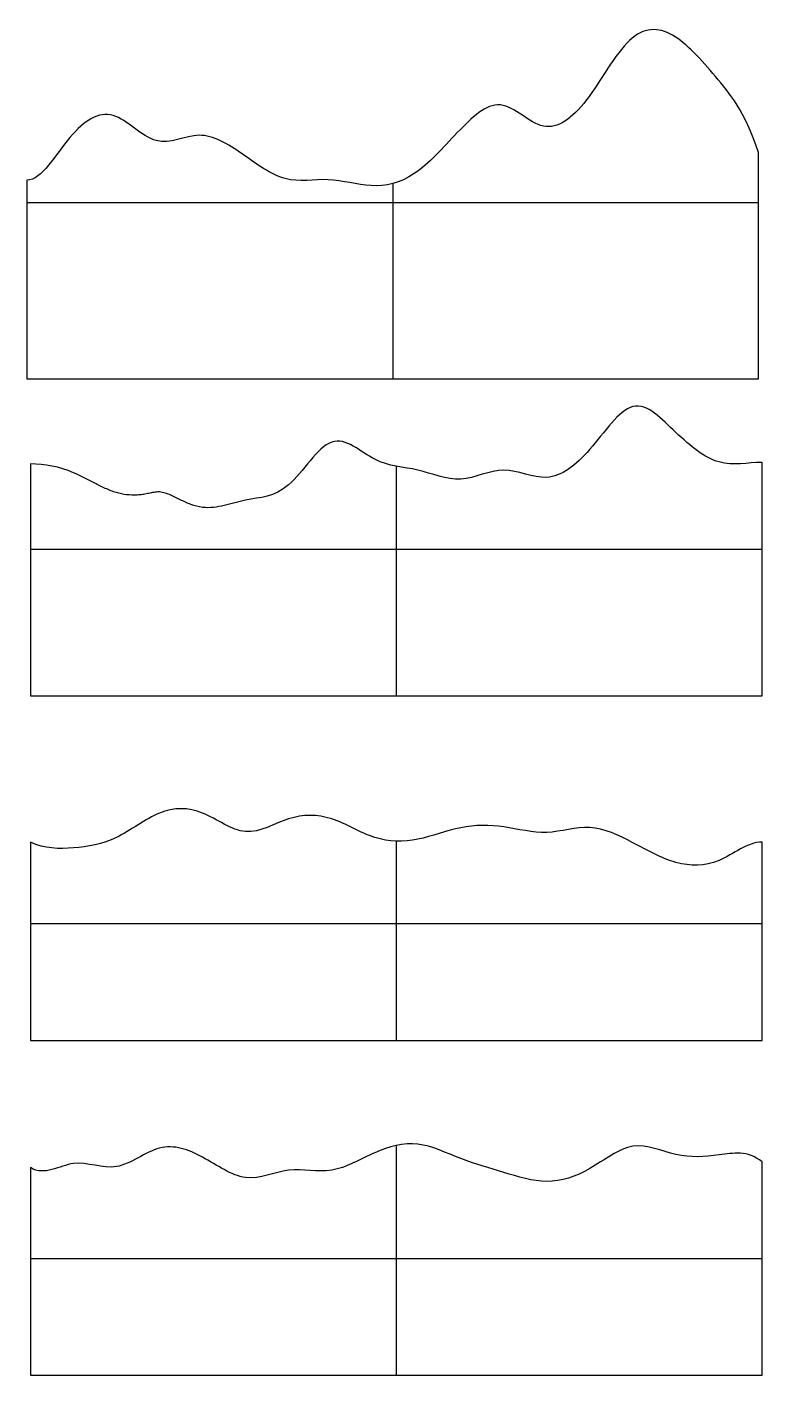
# Model space of a CAD drawing. Header units: inches. Extents: x 255 to 702, y 52 to 457.
# Drawn here: x 491 to 702, y 56.9 to 443.9 of the extents above; entities that cross this region are included whole.
import ezdxf

# ---------------------------------------------------------------- set-up
doc = ezdxf.new("R2010")
doc.units = ezdxf.units.IN
doc.header["$MEASUREMENT"] = 0
doc.layers.add('海浪$关键海浪支撑', color=18, linetype='Continuous', true_color=0x000000)

msp = doc.modelspace()

# ---------------------------------------------------------------- linework, layer by layer
at = {"layer": '海浪$关键海浪支撑'}
for p, q in [((676.29, 441.54), (676.29, 441.54, 1)), ((663.94, 440), (663.94, 440, 1)), ((688.65, 429.67), (688.65, 429.67, 1)), ((651.59, 422.93), (651.59, 422.93, 1)), ((515.71, 418.48), (515.71, 418.48, 1)), ((626.88, 421.5), (626.88, 421.5, 1)), ((639.24, 415.43), (639.24, 415.43, 1)), ((503.35, 412.19), (503.35, 412.19, 1)), ((528.06, 411.25), (528.06, 411.25, 1)), ((540.41, 412.79), (540.41, 412.79, 1)), ((614.53, 413.56), (614.53, 413.56, 1)), ((552.76, 407.46), (552.76, 407.46, 1)), ((701, 342.89), (701, 407.89)), ((701, 407.89), (701, 407.89, 1)), ((701, 342.89, 1), (701, 407.89, 1)), ((701, 342.89, 0.5), (701, 407.89, 0.5)), ((491, 399.89), (491, 342.89)), ((491, 399.89, 1), (491, 342.89, 1)), ((491, 399.89), (491, 399.89, 1)), ((491, 399.89, 0.5), (491, 342.89, 0.5)), ((565.12, 400.37), (565.12, 400.37, 1)), ((577.47, 400.03), (577.47, 400.03, 1)), ((596, 398.94), (596, 342.89)), ((596, 398.94, 1), (596, 342.89, 1)), ((602.18, 401.78), (602.18, 401.78, 1)), ((589.82, 398.33), (589.82, 398.33, 1)), ((701, 393.39), (491, 393.39)), ((701, 393.39, 1), (491, 393.39, 1)), ((701, 375.39), (701, 375.39, 1)), ((491, 371.39), (491, 371.39, 1)), ((491, 342.89), (491, 342.89, 1)), ((491, 342.89), (701, 342.89)), ((491, 342.89, 1), (701, 342.89, 1)), ((491, 342.89, 0.5), (701, 342.89, 0.5)), ((596, 342.89), (596, 342.89, 1)), ((701, 342.89), (701, 342.89, 1)), ((664.94, 334.92, 27.11), (664.94, 334.92, 28.11)), ((677.29, 327.46, 27.11), (677.29, 327.46, 28.11)), ((578.47, 324.7, 27.11), (578.47, 324.7, 28.11)), ((652.59, 322.64, 27.11), (652.59, 322.64, 28.11)), ((492, 318.46, 27.11), (492, 251.87, 27.11)), ((492, 318.46, 28.11), (492, 251.87, 28.11)), ((492, 318.46, 27.11), (492, 318.46, 28.11)), ((492, 318.46, 27.61), (492, 251.87, 27.61)), ((590.82, 319.78, 27.11), (590.82, 319.78, 28.11)), ((597, 317.8, 27.11), (597, 251.87, 27.11)), ((597, 317.8, 28.11), (597, 251.87, 28.11)), ((689.65, 319.03, 27.11), (689.65, 319.03, 28.11)), ((702, 251.87, 27.11), (702, 318.87, 27.11)), ((702, 318.87, 27.11), (702, 318.87, 28.11)), ((702, 251.87, 28.11), (702, 318.87, 28.11)), ((702, 251.87, 27.61), (702, 318.87, 27.61)), ((504.35, 315.92, 27.11), (504.35, 315.92, 28.11)), ((603.18, 316.69, 27.11), (603.18, 316.69, 28.11)), ((615.53, 314.06, 27.11), (615.53, 314.06, 28.11)), ((627.88, 316.69, 27.11), (627.88, 316.69, 28.11)), ((640.24, 314.6, 27.11), (640.24, 314.6, 28.11)), ((510.45, 312.93, 27.11), (510.45, 312.93, 28.11)), ((513.49, 311.43, 27.11), (513.49, 311.43, 28.11)), ((516.66, 310.21, 27.11), (516.66, 310.21, 28.11)), ((519.62, 309.61, 27.11), (519.62, 309.61, 28.11)), ((524.13, 309.66, 27.11), (524.13, 309.66, 28.11)), ((525.6, 309.92, 27.11), (525.6, 309.92, 28.11)), ((527.08, 310.23, 27.11), (527.08, 310.23, 28.11)), ((528.57, 310.4, 27.11), (528.57, 310.4, 28.11)), ((530.27, 310.19, 27.11), (530.27, 310.19, 28.11)), ((531.89, 309.63, 27.11), (531.89, 309.63, 28.11)), ((566.12, 312.46, 27.11), (566.12, 312.46, 28.11)), ((522.63, 309.52, 27.11), (522.63, 309.52, 28.11)), ((533.44, 308.93, 27.11), (533.44, 308.93, 28.11)), ((534.97, 308.18, 27.11), (534.97, 308.18, 28.11)), ((538.08, 306.82, 27.11), (538.08, 306.82, 28.11)), ((541.37, 305.98, 27.11), (541.37, 305.98, 28.11)), ((547.65, 306.54, 27.11), (547.65, 306.54, 28.11)), ((550.7, 307.31, 27.11), (550.7, 307.31, 28.11)), ((553.76, 308.04, 27.11), (553.76, 308.04, 28.11)), ((702, 293.9, 27.11), (492, 293.9, 27.11)), ((702, 293.9, 28.11), (492, 293.9, 28.11)), ((492, 285.17, 27.11), (492, 285.17, 28.11)), ((702, 285.37, 27.11), (702, 285.37, 28.11)), ((492, 251.87, 27.11), (492, 251.87, 28.11)), ((492, 251.87, 27.11), (702, 251.87, 27.11)), ((492, 251.87, 28.11), (702, 251.87, 28.11)), ((492, 251.87, 27.61), (702, 251.87, 27.61)), ((597, 251.87, 27.11), (597, 251.87, 28.11)), ((702, 251.87, 27.11), (702, 251.87, 28.11)), ((529.06, 218.23, -7), (529.06, 218.23, -6)), ((541.41, 218.23, -7), (541.41, 218.23, -6)), ((553.76, 212.89, -7), (553.76, 212.89, -6)), ((566.12, 216.56, -7), (566.12, 216.56, -6)), ((578.47, 216.56, -7), (578.47, 216.56, -6)), ((615.53, 214.02, -7), (615.53, 214.02, -6)), ((627.88, 214.25, -7), (627.88, 214.25, -6)), ((652.59, 214.09, -7), (652.59, 214.09, -6)), ((492, 209.89, -7), (492, 152.89, -7)), ((492, 209.89, -6), (492, 152.89, -6)), ((492, 209.89, -7), (492, 209.89, -6)), ((492, 209.89, -6.5), (492, 152.89, -6.5)), ((516.71, 211.23, -7), (516.71, 211.23, -6)), ((590.82, 211.23, -7), (590.82, 211.23, -6)), ((597, 210.16, -7), (597, 152.89, -7)), ((597, 210.16, -6), (597, 152.89, -6)), ((603.18, 210.72, -7), (603.18, 210.72, -6)), ((640.24, 212.65, -7), (640.24, 212.65, -6)), ((664.94, 209.72, -7), (664.94, 209.72, -6)), ((702, 152.89, -7), (702, 209.89, -7)), ((702, 209.89, -7), (702, 209.89, -6)), ((702, 152.89, -6), (702, 209.89, -6)), ((702, 152.89, -6.5), (702, 209.89, -6.5)), ((504.35, 208.24, -7), (504.35, 208.24, -6)), ((677.29, 204.06, -7), (677.29, 204.06, -6)), ((689.65, 204.64, -7), (689.65, 204.64, -6)), ((702, 186.39, -7), (492, 186.39, -7)), ((702, 186.39, -6), (492, 186.39, -6)), ((492, 181.39, -7), (492, 181.39, -6)), ((702, 181.39, -7), (702, 181.39, -6)), ((492, 152.89, -7), (492, 152.89, -6)), ((492, 152.89, -7), (702, 152.89, -7)), ((492, 152.89, -6), (702, 152.89, -6)), ((492, 152.89, -6.5), (702, 152.89, -6.5)), ((597, 152.89, -7), (597, 152.89, -6)), ((702, 152.89, -7), (702, 152.89, -6)), ((529.06, 122.02, -1), (529.06, 122.02)), ((590.82, 120.69, -1), (590.82, 120.69)), ((597, 122.79, -1), (597, 56.89, -1)), ((597, 122.79), (597, 56.89)), ((603.18, 123.17, -1), (603.18, 123.17)), ((664.94, 122.57, -1), (664.94, 122.57)), ((677.29, 120.17, -1), (677.29, 120.17)), ((689.65, 120.06, -1), (689.65, 120.06)), ((492, 116.44, -1), (492, 56.89, -1)), ((492, 116.44), (492, 56.89)), ((492, 116.44, -1), (492, 116.44)), ((492, 116.44, -0.5), (492, 56.89, -0.5)), ((504.35, 117.6, -1), (504.35, 117.6)), ((516.71, 116.72, -1), (516.71, 116.72)), ((541.41, 119.42, -1), (541.41, 119.42)), ((615.53, 119.03, -1), (615.53, 119.03)), ((652.59, 116.18, -1), (652.59, 116.18)), ((702, 56.89, -1), (702, 118.13, -1)), ((702, 118.13, -1), (702, 118.13)), ((702, 56.89), (702, 118.13)), ((702, 56.89, -0.5), (702, 118.13, -0.5)), ((553.76, 113.6, -1), (553.76, 113.6)), ((566.12, 115.67, -1), (566.12, 115.67)), ((578.47, 115.71, -1), (578.47, 115.71)), ((627.88, 115.06, -1), (627.88, 115.06)), ((640.24, 112.48, -1), (640.24, 112.48)), ((702, 90.27, -1), (492, 90.27, -1)), ((702, 90.27), (492, 90.27)), ((492, 86.66, -1), (492, 86.66)), ((702, 87.51, -1), (702, 87.51)), ((492, 56.89, -1), (492, 56.89)), ((492, 56.89, -1), (702, 56.89, -1)), ((492, 56.89), (702, 56.89)), ((492, 56.89, -0.5), (702, 56.89, -0.5)), ((597, 56.89, -1), (597, 56.89)), ((702, 56.89, -1), (702, 56.89))]:
    msp.add_line(p, q, dxfattribs=at)
for points in [[(701, 407.89), (696.88, 419.89), (688.65, 429.79), (676.29, 443.89), (663.94, 443.89), (651.59, 420.54), (639.24, 411.54), (626.88, 425.89), (614.53, 413.89), (602.18, 399.89), (589.82, 397.24), (577.47, 401.16), (565.12, 398.32), (552.76, 407.77), (540.41, 415.37), (528.06, 407.49), (515.71, 422.19), (503.35, 414.6), (495.12, 399.89), (491, 399.89)], [(701, 407.89, 1), (696.88, 419.89, 1), (688.65, 429.79, 1), (676.29, 443.89, 1), (663.94, 443.89, 1), (651.59, 420.54, 1), (639.24, 411.54, 1), (626.88, 425.89, 1), (614.53, 413.89, 1), (602.18, 399.89, 1), (589.82, 397.24, 1), (577.47, 401.16, 1), (565.12, 398.32, 1), (552.76, 407.77, 1), (540.41, 415.37, 1), (528.06, 407.49, 1), (515.71, 422.19, 1), (503.35, 414.6, 1), (495.12, 399.89, 1), (491, 399.89, 1)], [(701, 407.89, 0.5), (696.88, 419.89, 0.5), (688.65, 429.79, 0.5), (676.29, 443.89, 0.5), (663.94, 443.89, 0.5), (651.59, 420.54, 0.5), (639.24, 411.54, 0.5), (626.88, 425.89, 0.5), (614.53, 413.89, 0.5), (602.18, 399.89, 0.5), (589.82, 397.24, 0.5), (577.47, 401.16, 0.5), (565.12, 398.32, 0.5), (552.76, 407.77, 0.5), (540.41, 415.37, 0.5), (528.06, 407.49, 0.5), (515.71, 422.19, 0.5), (503.35, 414.6, 0.5), (495.12, 399.89, 0.5), (491, 399.89, 0.5)], [(702, 209.89, -7), (697.88, 209.89, -7), (689.65, 202.89, -7), (677.29, 202.89, -7), (664.94, 209.89, -7), (652.59, 215.83, -7), (640.24, 211.31, -7), (627.88, 214.84, -7), (615.53, 214.84, -7), (603.18, 209.89, -7), (590.82, 209.89, -7), (578.47, 217.89, -7), (566.12, 217.89, -7), (553.76, 209.89, -7), (541.41, 219.89, -7), (529.06, 219.89, -7), (516.71, 209.89, -7), (504.35, 207.91, -7), (496.12, 207.91, -7), (492, 209.89, -7)], [(702, 209.89, -6), (697.88, 209.89, -6), (689.65, 202.89, -6), (677.29, 202.89, -6), (664.94, 209.89, -6), (652.59, 215.83, -6), (640.24, 211.31, -6), (627.88, 214.84, -6), (615.53, 214.84, -6), (603.18, 209.89, -6), (590.82, 209.89, -6), (578.47, 217.89, -6), (566.12, 217.89, -6), (553.76, 209.89, -6), (541.41, 219.89, -6), (529.06, 219.89, -6), (516.71, 209.89, -6), (504.35, 207.91, -6), (496.12, 207.91, -6), (492, 209.89, -6)], [(702, 209.89, -6.5), (697.88, 209.89, -6.5), (689.65, 202.89, -6.5), (677.29, 202.89, -6.5), (664.94, 209.89, -6.5), (652.59, 215.83, -6.5), (640.24, 211.31, -6.5), (627.88, 214.84, -6.5), (615.53, 214.84, -6.5), (603.18, 209.89, -6.5), (590.82, 209.89, -6.5), (578.47, 217.89, -6.5), (566.12, 217.89, -6.5), (553.76, 209.89, -6.5), (541.41, 219.89, -6.5), (529.06, 219.89, -6.5), (516.71, 209.89, -6.5), (504.35, 207.91, -6.5), (496.12, 207.91, -6.5), (492, 209.89, -6.5)], [(702, 118.13, -1), (697.88, 121.47, -1), (689.65, 119.77, -1), (677.29, 118.98, -1), (664.94, 125.32, -1), (652.59, 115.16, -1), (640.24, 111.13, -1), (627.88, 115.16, -1), (615.53, 118.56, -1), (603.18, 124.77, -1), (590.82, 121.38, -1), (578.47, 113.89, -1), (566.12, 117.29, -1), (553.76, 111.01, -1), (541.41, 120.26, -1), (529.06, 124.5, -1), (516.71, 113.89, -1), (504.35, 120.26, -1), (496.12, 113.89, -1), (492, 116.44, -1)], [(702, 118.13), (697.88, 121.47), (689.65, 119.77), (677.29, 118.98), (664.94, 125.32), (652.59, 115.16), (640.24, 111.13), (627.88, 115.16), (615.53, 118.56), (603.18, 124.77), (590.82, 121.38), (578.47, 113.89), (566.12, 117.29), (553.76, 111.01), (541.41, 120.26), (529.06, 124.5), (516.71, 113.89), (504.35, 120.26), (496.12, 113.89), (492, 116.44)], [(702, 118.13, -0.5), (697.88, 121.47, -0.5), (689.65, 119.77, -0.5), (677.29, 118.98, -0.5), (664.94, 125.32, -0.5), (652.59, 115.16, -0.5), (640.24, 111.13, -0.5), (627.88, 115.16, -0.5), (615.53, 118.56, -0.5), (603.18, 124.77, -0.5), (590.82, 121.38, -0.5), (578.47, 113.89, -0.5), (566.12, 117.29, -0.5), (553.76, 111.01, -0.5), (541.41, 120.26, -0.5), (529.06, 124.5, -0.5), (516.71, 113.89, -0.5), (504.35, 120.26, -0.5), (496.12, 113.89, -0.5), (492, 116.44, -0.5)]]:
    msp.add_open_spline(points, degree=3, dxfattribs=at)
for points in [[(702, 318.87, 27.11), (697.88, 318.87, 27.11), (693.76, 317.86, 27.11), (689.65, 319.03, 27.11), (685.53, 320.19, 27.11), (681.41, 323.53, 27.11), (677.29, 327.46, 27.11), (673.18, 331.4, 27.11), (669.06, 335.92, 27.11), (664.94, 334.92, 27.11), (660.82, 333.92, 27.11), (656.71, 327.4, 27.11), (652.59, 322.64, 27.11), (648.47, 317.88, 27.11), (644.35, 314.89, 27.11), (640.24, 314.6, 27.11), (636.12, 314.3, 27.11), (632, 316.69, 27.11), (627.88, 316.69, 27.11), (623.76, 316.69, 27.11), (619.65, 314.3, 27.11), (615.53, 314.06, 27.11), (611.41, 313.82, 27.11), (607.29, 315.74, 27.11), (603.18, 316.69, 27.11), (599.06, 317.65, 27.11), (594.94, 317.65, 27.11), (590.82, 319.78, 27.11), (586.71, 321.91, 27.11), (582.59, 326.16, 27.11), (578.47, 324.7, 27.11), (574.35, 323.24, 27.11), (570.24, 316.06, 27.11), (566.12, 312.46, 27.11), (562, 308.87, 27.11), (557.88, 308.87, 27.11), (553.76, 308.04, 27.11), (552.74, 307.84, 27.11), (551.71, 307.58, 27.11), (549.69, 307.05, 27.11), (548.66, 306.77, 27.11), (545.6, 306.06, 27.11), (543.48, 305.71, 27.11), (541.37, 305.98, 27.11), (540.24, 306.11, 27.11), (539.14, 306.42, 27.11), (537.01, 307.21, 27.11), (535.99, 307.68, 27.11), (534.46, 308.43, 27.11), (533.95, 308.68, 27.11), (532.93, 309.17, 27.11), (532.4, 309.42, 27.11), (531.36, 309.85, 27.11), (530.82, 310.05, 27.11), (529.71, 310.33, 27.11), (529.15, 310.41, 27.11), (528.57, 310.4, 27.11), (528.06, 310.39, 27.11), (527.57, 310.32, 27.11), (526.58, 310.14, 27.11), (526.1, 310.02, 27.11), (525.1, 309.82, 27.11), (524.63, 309.73, 27.11), (523.63, 309.59, 27.11), (523.13, 309.54, 27.11), (521.63, 309.46, 27.11), (520.61, 309.5, 27.11), (518.62, 309.73, 27.11), (517.63, 309.93, 27.11), (516.66, 310.21, 27.11), (515.58, 310.53, 27.11), (514.52, 310.96, 27.11), (512.47, 311.89, 27.11), (511.44, 312.41, 27.11), (508.44, 313.97, 27.11), (506.44, 315.04, 27.11), (504.35, 315.92, 27.11), (500.24, 317.65, 27.11), (496.12, 318.46, 27.11), (492, 318.46, 27.11)], [(702, 318.87, 28.11), (697.88, 318.87, 28.11), (693.76, 317.86, 28.11), (689.65, 319.03, 28.11), (685.53, 320.19, 28.11), (681.41, 323.53, 28.11), (677.29, 327.46, 28.11), (673.18, 331.4, 28.11), (669.06, 335.92, 28.11), (664.94, 334.92, 28.11), (660.82, 333.92, 28.11), (656.71, 327.4, 28.11), (652.59, 322.64, 28.11), (648.47, 317.88, 28.11), (644.35, 314.89, 28.11), (640.24, 314.6, 28.11), (636.12, 314.3, 28.11), (632, 316.69, 28.11), (627.88, 316.69, 28.11), (623.76, 316.69, 28.11), (619.65, 314.3, 28.11), (615.53, 314.06, 28.11), (611.41, 313.82, 28.11), (607.29, 315.74, 28.11), (603.18, 316.69, 28.11), (599.06, 317.65, 28.11), (594.94, 317.65, 28.11), (590.82, 319.78, 28.11), (586.71, 321.91, 28.11), (582.59, 326.16, 28.11), (578.47, 324.7, 28.11), (574.35, 323.24, 28.11), (570.24, 316.06, 28.11), (566.12, 312.46, 28.11), (562, 308.87, 28.11), (557.88, 308.87, 28.11), (553.76, 308.04, 28.11), (552.74, 307.84, 28.11), (551.71, 307.58, 28.11), (549.69, 307.05, 28.11), (548.66, 306.77, 28.11), (545.6, 306.06, 28.11), (543.48, 305.71, 28.11), (541.37, 305.98, 28.11), (540.24, 306.11, 28.11), (539.14, 306.42, 28.11), (537.01, 307.21, 28.11), (535.99, 307.68, 28.11), (534.46, 308.43, 28.11), (533.95, 308.68, 28.11), (532.93, 309.17, 28.11), (532.4, 309.42, 28.11), (531.36, 309.85, 28.11), (530.82, 310.05, 28.11), (529.71, 310.33, 28.11), (529.15, 310.41, 28.11), (528.57, 310.4, 28.11), (528.06, 310.39, 28.11), (527.57, 310.32, 28.11), (526.58, 310.14, 28.11), (526.1, 310.02, 28.11), (525.1, 309.82, 28.11), (524.63, 309.73, 28.11), (523.63, 309.59, 28.11), (523.13, 309.54, 28.11), (521.63, 309.46, 28.11), (520.61, 309.5, 28.11), (518.62, 309.73, 28.11), (517.63, 309.93, 28.11), (516.66, 310.21, 28.11), (515.58, 310.53, 28.11), (514.52, 310.96, 28.11), (512.47, 311.89, 28.11), (511.44, 312.41, 28.11), (508.44, 313.97, 28.11), (506.44, 315.04, 28.11), (504.35, 315.92, 28.11), (500.24, 317.65, 28.11), (496.12, 318.46, 28.11), (492, 318.46, 28.11)], [(702, 318.87, 27.61), (697.88, 318.87, 27.61), (693.76, 317.86, 27.61), (689.65, 319.03, 27.61), (685.53, 320.19, 27.61), (681.41, 323.53, 27.61), (677.29, 327.46, 27.61), (673.18, 331.4, 27.61), (669.06, 335.92, 27.61), (664.94, 334.92, 27.61), (660.82, 333.92, 27.61), (656.71, 327.4, 27.61), (652.59, 322.64, 27.61), (648.47, 317.88, 27.61), (644.35, 314.89, 27.61), (640.24, 314.6, 27.61), (636.12, 314.3, 27.61), (632, 316.69, 27.61), (627.88, 316.69, 27.61), (623.76, 316.69, 27.61), (619.65, 314.3, 27.61), (615.53, 314.06, 27.61), (611.41, 313.82, 27.61), (607.29, 315.74, 27.61), (603.18, 316.69, 27.61), (599.06, 317.65, 27.61), (594.94, 317.65, 27.61), (590.82, 319.78, 27.61), (586.71, 321.91, 27.61), (582.59, 326.16, 27.61), (578.47, 324.7, 27.61), (574.35, 323.24, 27.61), (570.24, 316.06, 27.61), (566.12, 312.46, 27.61), (562, 308.87, 27.61), (557.88, 308.87, 27.61), (553.76, 308.04, 27.61), (552.74, 307.84, 27.61), (551.71, 307.58, 27.61), (549.69, 307.05, 27.61), (548.66, 306.77, 27.61), (545.6, 306.06, 27.61), (543.48, 305.71, 27.61), (541.37, 305.98, 27.61), (540.24, 306.11, 27.61), (539.14, 306.42, 27.61), (537.01, 307.21, 27.61), (535.99, 307.68, 27.61), (534.46, 308.43, 27.61), (533.95, 308.68, 27.61), (532.93, 309.17, 27.61), (532.4, 309.42, 27.61), (531.36, 309.85, 27.61), (530.82, 310.05, 27.61), (529.71, 310.33, 27.61), (529.15, 310.41, 27.61), (528.57, 310.4, 27.61), (528.06, 310.39, 27.61), (527.57, 310.32, 27.61), (526.58, 310.14, 27.61), (526.1, 310.02, 27.61), (525.1, 309.82, 27.61), (524.63, 309.73, 27.61), (523.63, 309.59, 27.61), (523.13, 309.54, 27.61), (521.63, 309.46, 27.61), (520.61, 309.5, 27.61), (518.62, 309.73, 27.61), (517.63, 309.93, 27.61), (516.66, 310.21, 27.61), (515.58, 310.53, 27.61), (514.52, 310.96, 27.61), (512.47, 311.89, 27.61), (511.44, 312.41, 27.61), (508.44, 313.97, 27.61), (506.44, 315.04, 27.61), (504.35, 315.92, 27.61), (500.24, 317.65, 27.61), (496.12, 318.46, 27.61), (492, 318.46, 27.61)]]:
    msp.add_open_spline(points, degree=3, knots=[-302.511068, -302.511068, -302.511068, -302.511068, -290.05665, -290.05665, -290.05665, -274.905953, -274.905953, -274.905953, -259.823259, -259.823259, -259.823259, -242.117666, -242.117666, -242.117666, -226.880673, -226.880673, -226.880673, -214.280614, -214.280614, -214.280614, -201.595212, -201.595212, -201.595212, -188.863782, -188.863782, -188.863782, -176.046096, -176.046096, -176.046096, -162.235241, -162.235241, -162.235241, -144.70028, -144.70028, -144.70028, -131.352666, -131.352666, -131.352666, -128.177062, -128.177062, -125.030415, -125.030415, -118.675476, -118.675476, -118.675476, -115.270627, -115.270627, -111.857152, -111.857152, -110.149447, -110.149447, -108.465651, -108.465651, -106.759314, -106.759314, -105.017607, -105.017607, -105.017607, -103.508471, -103.508471, -102.009404, -102.009404, -100.480069, -100.480069, -98.974832, -98.974832, -95.973696, -95.973696, -92.959516, -92.959516, -92.959516, -89.563024, -89.563024, -86.179104, -86.179104, -79.366997, -79.366997, -79.366997, -66.585859, -66.585859, -66.585859, -66.585859], dxfattribs=at)

doc.saveas('drawing.dxf')
